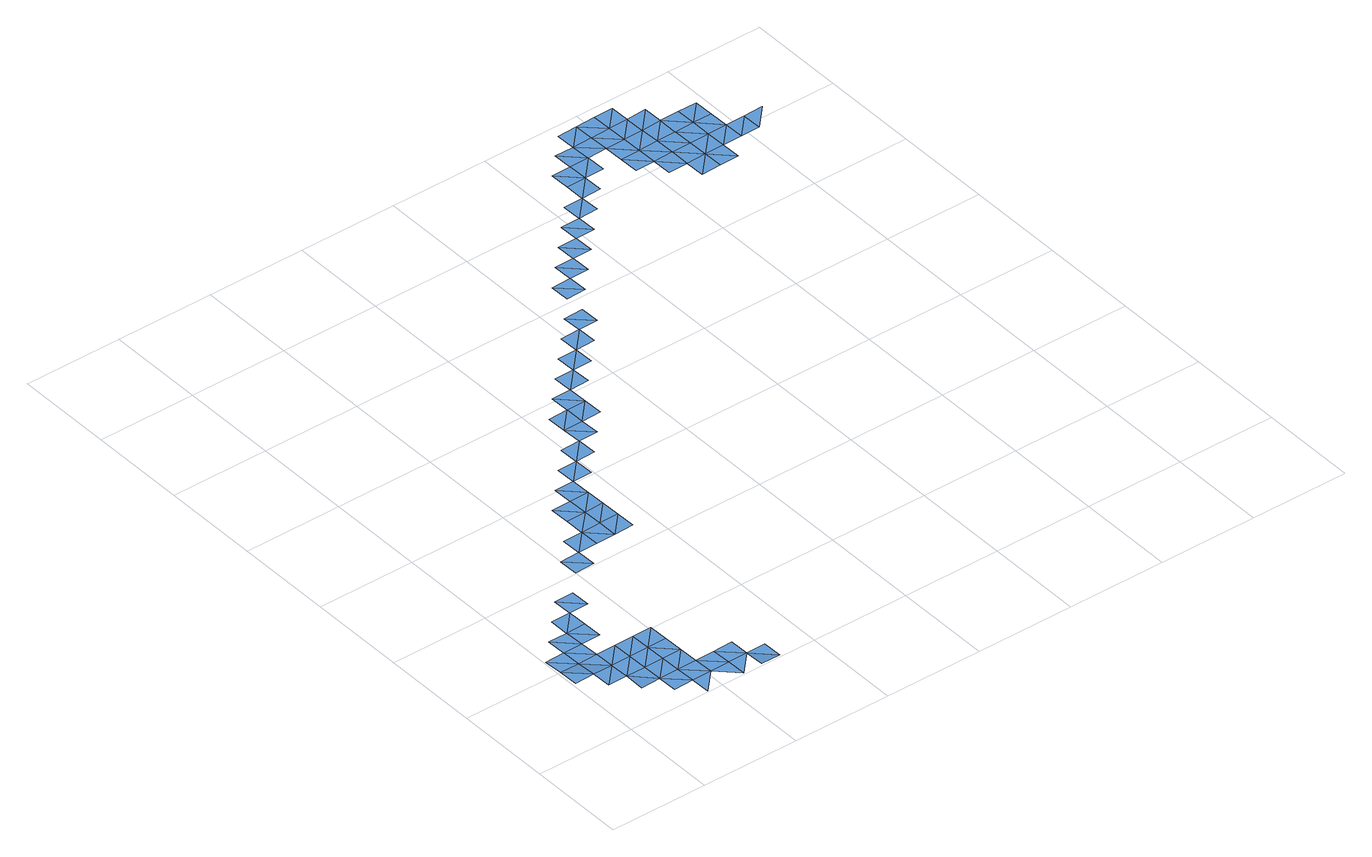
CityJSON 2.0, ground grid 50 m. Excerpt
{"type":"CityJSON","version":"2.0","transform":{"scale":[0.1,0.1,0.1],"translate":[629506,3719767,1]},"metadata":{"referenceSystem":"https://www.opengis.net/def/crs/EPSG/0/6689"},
"CityObjects":{
"waterbody1":{"type":"WaterBody","attributes":{"name":"福岡県津波浸水想定図","class":"1140","function":"2","WaterBodyTsunamiRiskAttribute.description":"1","WaterBodyTsunamiRiskAttribute.rank":"2"},"geometry":[{"type":"MultiSurface","lod":"1","boundaries":[[[0,1,2]],[[1,0,3]],[[0,4,3]],[[4,5,3]],[[6,7,4]],[[7,6,8]],[[9,10,11]],[[11,10,12]],[[13,14,15]],[[16,13,15]],[[17,18,19]],[[20,17,19]],[[21,22,23]],[[22,24,23]],[[25,26,27]],[[25,28,26]],[[29,28,30]],[[28,29,31]],[[32,33,34]]]}]},
"waterbody2":{"type":"WaterBody","attributes":{"name":"福岡県津波浸水想定図","class":"1140","function":"2","WaterBodyTsunamiRiskAttribute.description":"1","WaterBodyTsunamiRiskAttribute.rank":"1"},"geometry":[{"type":"MultiSurface","lod":"1","boundaries":[[[3,35,1]],[[3,36,35]],[[5,36,3]],[[37,6,38]],[[39,40,36]],[[36,5,39]],[[8,6,37]],[[4,41,5]],[[42,37,43]],[[40,39,44]],[[7,41,4]],[[45,7,8]],[[37,42,46]],[[44,39,47]],[[8,37,48]],[[44,49,50]],[[37,46,48]],[[51,41,7]],[[44,47,52]],[[42,53,46]],[[8,48,45]],[[49,44,52]],[[7,45,51]],[[46,54,48]],[[48,54,45]],[[46,53,55]],[[46,55,54]],[[45,56,51]],[[45,54,57]],[[58,49,59]],[[55,53,60]],[[60,53,61]],[[45,57,56]],[[58,59,62]],[[55,60,63]],[[61,64,60]],[[63,60,64]],[[63,64,65]],[[66,64,67]],[[68,64,66]],[[69,70,71]],[[71,72,69]],[[10,73,72]],[[10,72,74]],[[75,10,74]],[[12,10,75]],[[9,11,76]],[[11,77,76]],[[12,75,78]],[[75,79,78]],[[11,12,80]],[[11,81,77]],[[80,12,78]],[[82,77,81]],[[11,80,81]],[[83,82,81]],[[83,84,85]],[[84,83,86]],[[84,87,88]],[[87,84,89]],[[90,91,87]],[[90,92,91]],[[92,14,91]],[[93,91,14]],[[94,15,92]],[[14,92,15]],[[16,95,96]],[[95,16,97]],[[95,98,99]],[[100,98,95]],[[98,101,102]],[[98,103,101]],[[104,105,101]],[[105,104,106]],[[107,20,108]],[[107,108,109]],[[110,109,111]],[[111,112,110]],[[113,112,114]],[[113,114,115]],[[116,115,117]],[[117,115,118]],[[21,117,22]],[[22,117,119]],[[22,120,24]],[[22,121,120]],[[122,120,123]],[[124,125,122]],[[123,126,122]],[[127,128,129]],[[126,124,122]],[[123,129,130]],[[131,126,123]],[[129,128,130]],[[132,128,133]],[[134,124,126]],[[123,130,131]],[[132,135,128]],[[134,126,131]],[[134,136,124]],[[130,128,135]],[[135,137,130]],[[130,25,131]],[[138,139,132]],[[131,27,134]],[[25,130,137]],[[135,132,139]],[[134,140,136]],[[138,141,139]],[[27,140,134]],[[131,25,27]],[[137,135,142]],[[135,139,142]],[[142,30,137]],[[143,139,141]],[[25,137,28]],[[137,30,28]],[[142,144,30]],[[139,143,145]],[[142,139,144]],[[139,145,144]],[[30,144,29]],[[145,146,144]],[[147,146,145]],[[144,146,29]],[[29,148,31]],[[29,146,149]],[[34,146,147]],[[29,149,148]],[[34,147,32]]]}]},
"waterbody3":{"type":"WaterBody","attributes":{"name":"福岡県津波浸水想定図","class":"1140","function":"2","WaterBodyTsunamiRiskAttribute.description":"1","WaterBodyTsunamiRiskAttribute.rank":"3"},"geometry":[{"type":"MultiSurface","lod":"1","boundaries":[[[150,4,0]],[[150,6,4]],[[151,53,42]],[[152,24,120]],[[152,120,122]]]}]}
},
"vertices":[
[113,397,13],[11,495,10],[13,395,10],[111,497,8],[213,399,10],[211,499,10],[215,299,13],[313,401,9],[315,301,9],[696,1308,7],[698,1209,7],[796,1310,7],[797,1210,9],[1182,2018,8],[1184,1918,7],[1284,1920,6],[1282,2020,8],[1670,2627,7],[1672,2527,7],[1772,2529,7],[1770,2629,8],[2160,3137,8],[2260,3139,8],[2158,3237,8],[2258,3239,8],[2658,3247,9],[2756,3348,12],[2656,3346,9],[2758,3248,12],[2860,3150,13],[2760,3148,10],[2858,3250,13],[3064,2954,7],[3162,3056,9],[3062,3054,7],
[9,595,7],[109,597,7],[317,201,8],[217,199,7],[209,599,6],[107,697,7],[311,501,8],[419,103,9],[319,101,8],[207,699,6],[413,403,9],[417,203,8],[309,601,6],[415,303,8],[305,801,7],[205,799,7],[411,503,8],[307,701,6],[519,105,9],[515,305,8],[517,205,8],[511,505,8],[513,405,8],[303,901,7],[405,803,7],[619,107,8],[621,7,8],[403,903,7],[617,207,7],[719,109,7],[717,209,7],[821,11,7],[721,9,11],[819,111,7],[499,1105,7],[501,1005,7],[601,1007,7],[599,1107,7],[597,1207,7],[699,1109,8],[799,1110,8],[694,1408,7],[794,1410,7],[897,1212,9],[899,1112,8],[895,1312,9],[894,1412,7],[792,1510,7],[892,1512,7],[990,1614,7],[890,1612,7],[992,1514,7],[1088,1716,7],[988,1714,7],[1090,1616,7],[1188,1718,7],[1086,1816,7],[1186,1818,6],[1084,1916,7],[1286,1820,6],[1380,2122,8],[1280,2120,8],[1382,2022,8],[1478,2224,7],[1378,2222,7],[1480,2124,7],[1576,2326,7],[1476,2324,7],[1578,2226,7],[1676,2327,7],[1574,2425,7],[1674,2427,7],[1768,2729,8],[1870,2631,8],[1868,2731,7],[1866,2831,7],[1968,2733,7],[1966,2833,7],[1964,2933,6],[2066,2835,6],[2064,2935,7],[2062,3035,7],[2162,3037,7],[2164,2937,7],[2262,3039,7],[2358,3241,8],[2360,3141,8],[2356,3341,6],[2458,3243,8],[2454,3443,8],[2354,3441,6],[2456,3343,8],[2462,3043,8],[2562,3045,8],[2460,3143,8],[2560,3145,8],[2558,3245,8],[2664,2947,8],[2564,2945,8],[2556,3345,8],[2662,3047,9],[2554,3445,8],[2660,3147,9],[2666,2847,8],[2764,2949,8],[2654,3446,8],[2766,2849,8],[2762,3048,9],[2866,2850,8],[2862,3050,10],[2864,2950,9],[2962,3052,8],[2964,2952,8],[2958,3252,9],[2960,3152,9],
[115,297,13],[421,3,9],[2256,3339,9]
]}
